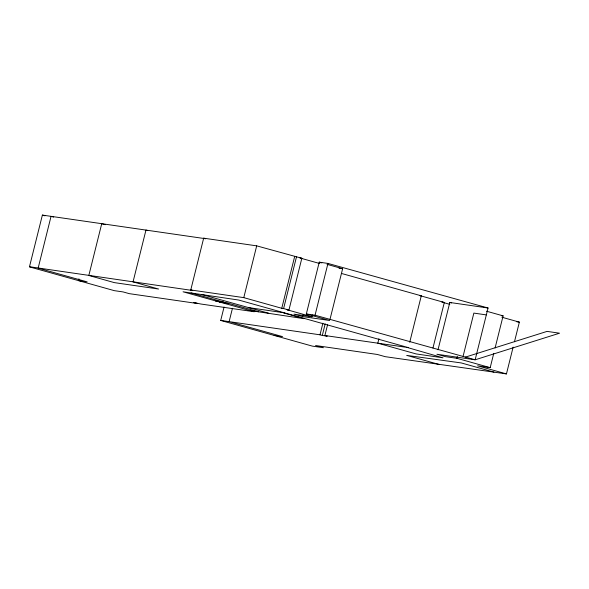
<?xml version="1.0" encoding="UTF-8"?>
<svg xmlns="http://www.w3.org/2000/svg" width="589" height="589" viewBox="0 0 589 589"><rect width="100%" height="100%" fill="white"/><g stroke="black" fill="none" stroke-linecap="round" stroke-linejoin="round"><path stroke-width="0.88" d="M29.502 266.729L192.758 290.517L190.762 289.957L203.669 238.177L205.671 238.736L42.379 215.088L29.45 266.869L114.281 290.649L123.123 291.93L129.256 293.646L197.425 303.519L193.855 302.525L200.827 304.012L254.234 311.75L183.069 291.798L238.773 300.059L408.376 347.606L324.885 335.516L327.558 324.804M51.052 216.347L38.145 268.128L87.143 281.866L78.47 280.607L78.911 278.825M224.07 307.002L220.713 320.453L312.347 346.118L323.405 347.716L315.564 345.522L377.372 354.475L385.213 356.669L506.452 373.912L513.129 347.127M232.464 308.253L229.121 321.646L220.735 320.387M190.762 289.957L243.787 297.636L256.694 245.856L301.84 258.262L288.934 310.05L287.086 309.777L312.03 316.772L312.472 314.99M248.425 307.561L283.603 312.73M243.787 297.636L281.763 308.283L294.669 256.502M281.763 308.283L283.603 308.555L296.517 256.767M283.832 312.597L283.736 312.987L303.968 318.656L249.81 310.506M312.03 316.772L293.911 314.151L302.562 316.573L303.004 314.791M302.562 316.573L329.715 320.504L306.332 313.952L319.245 262.164L327.963 263.43L488.053 308.003L475.146 359.791L436.898 354.247L445.49 356.662L456.873 358.303L490.195 367.646L493.759 353.363M306.332 313.952L315.049 315.211L327.963 263.43M274.113 335.399L282.514 336.613L229.121 321.646L320.004 334.81L322.897 323.199M320.004 334.81L322.301 335.45L325.194 323.847M329.936 319.613L342.629 268.724L327.035 264.351M378.918 338.719L377.807 343.181L416.136 353.93L443.002 357.817L407.058 347.414M409.716 342.253L421.29 295.825L341.745 273.524M432.967 347.996L444.32 302.459L419.972 295.634L421.29 295.825M438.01 349.785L449.805 302.466L488.053 308.003M456.873 358.303L457.314 356.522M463.109 356.22L473.858 313.098L486.337 314.901M495.091 348.011L503.109 315.866L486.448 311.191M514.469 341.767L519.365 322.131L501.887 317.228M465.273 357.155L547.071 331.393L559.55 333.197L475.146 359.791L315.049 315.211M203.669 238.177L256.694 245.856M301.84 258.262L299.992 257.997L319.783 263.541M339.006 268.201L342.629 268.724M444.32 302.459L441.927 302.113L449.79 304.322M501.313 315.608L503.109 315.866M516.686 321.741L519.365 322.131M223.761 302.135L215.846 300.986L223.761 302.135L191.116 292.961M322.301 335.45L327.182 336.157L324.885 335.516M490.195 367.646L477.613 365.828L506.452 373.912M228.429 303.328L219.601 302.039L228.37 303.313L258.586 311.78M319.245 262.164L321.837 262.893M449.805 302.466L451.527 302.945M147.721 230.586L145.962 230.093L133.048 281.873L158.566 289.03L114.34 282.624L88.829 275.468L101.735 223.687L105.254 224.674M51.928 216.59L53.68 217.083M42.379 215.088L45.007 215.824M283.603 308.555L288.934 310.05M493.957 372.101L461.275 362.942L406.69 355.381L439.173 364.488M201.961 294.537L268.702 313.245"/></g></svg>
